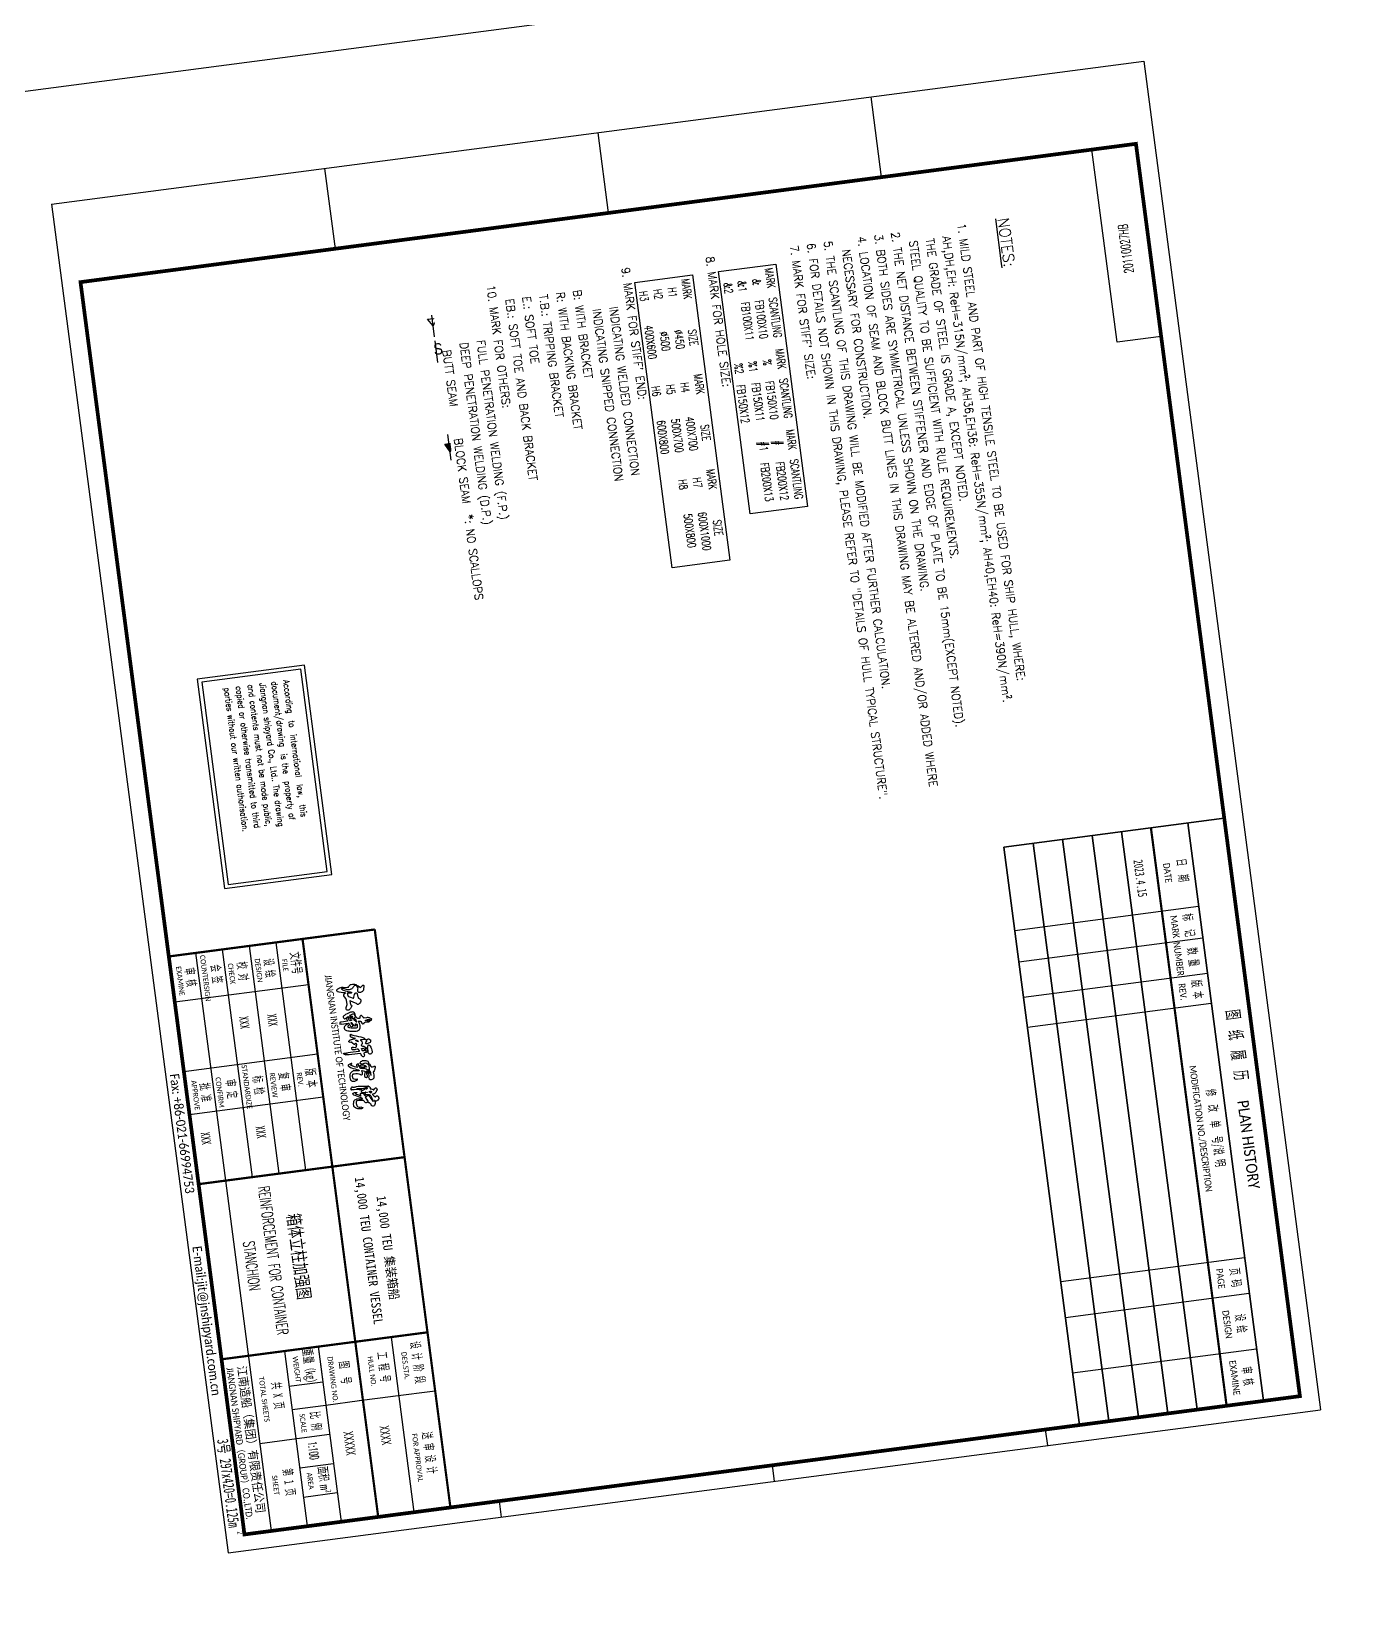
# Model space of a CAD drawing. Header units: millimetres. Extents: x -14906165 to 53546503, y 133836 to 58622790.
# Drawn here: x 16914914 to 19539984, y 40895740 to 43992536 of the extents above; entities that cross this region are included whole.
import ezdxf
from ezdxf.enums import TextEntityAlignment as Align

# ---------------------------------------------------------------- set-up
doc = ezdxf.new("R2010")
doc.units = ezdxf.units.MM
doc.header["$LTSCALE"] = 100
doc.header["$PDMODE"] = 98
doc.header["$PDSIZE"] = 20
doc.linetypes.add('JNRD_Dash', pattern=[5.25, 4.2, -1.05])
doc.linetypes.add('JNRD_PointLine', pattern=[6.48, 4.2, -1.05, 0.18, -1.05])
for name, color, linetype in [('S-NOTE', 7, 'Continuous'), ('Seam', 40, 'Continuous'), ('Text', 7, 'Continuous')]:
    doc.layers.add(name, color=color, linetype=linetype)
doc.layers.add('粗线层', color=7, linetype='Continuous', lineweight=35)
doc.layers.add('细线层', color=7, linetype='Continuous', lineweight=25)
doc.styles.add('98kh1', font='calibri.ttf', dxfattribs={"width": 0.95, "height": 220})
doc.styles.add('ASHLEY', font='', dxfattribs={"width": 0.75})
doc.styles.add('COMPLEX', font='complex')
doc.styles.add('HZDXF', font='short.shx', dxfattribs={"width": 0.8, "bigfont": 'hzdxf.shx'})
doc.styles.add('JNRD_CH', font='')
doc.styles.add('JNRD_E1', font='romans.shx', dxfattribs={"width": 0.8})
doc.styles.add('JNRD_E2', font='romand.shx', dxfattribs={"width": 0.8})
doc.styles.get("Standard").update_dxf_attribs({"font": ''})
doc.styles.add('样式 1', font='calibri.ttf')
doc.styles.add('样式 2', font='')
doc.styles.add('样式88', font='calibri.ttf')
doc.styles.get('ASHLEY').set_extended_font_data('SimSun')
doc.styles.get('JNRD_CH').set_extended_font_data('FangSong_GB2312')
doc.styles.get('Standard').set_extended_font_data('SimSun')
doc.styles.get('样式 2').set_extended_font_data('SimSun')

# ---------------------------------------------------------------- blocks, each defined once
blk = doc.blocks.new('Z$W@#67C734B2')
at = {"layer": '细线层'}
for points in [[(16.19, 12.74), (16.23, 12.73), (16.29, 12.7), (16.35, 12.64), (16.38, 12.58), (16.4, 12.36), (16.48, 12.2), (16.59, 12.04), (16.77, 11.86), (16.93, 11.72), (17.05, 11.61), (17.17, 11.49), (17.23, 11.4), (17.32, 11.28), (17.36, 11.18), (17.4, 10.94), (17.43, 10.73), (17.43, 10.48), (17.35, 10.31), (17.21, 9.98), (16.96, 9.47), (16.79, 9.17), (16.75, 8.99), (16.75, 8.9), (16.78, 8.78), (16.81, 8.71), (16.86, 8.65), (16.94, 8.68), (17, 8.7), (17.17, 8.92), (17.34, 9.17), (17.57, 9.6), (17.81, 10.09), (18.01, 10.56), (18.13, 10.89), (18.2, 11.1), (18.26, 11.2), (18.32, 11.23), (18.37, 11.23), (18.45, 11.2), (18.51, 11.14), (18.54, 11.02), (18.57, 10.89), (18.53, 10.68), (18.44, 10.36), (18.38, 10.19), (18.36, 10.13), (18.36, 10.08), (19.15, 10.12), (19.27, 10.15), (19.49, 10.28), (19.8, 10.79), (20.04, 11.22), (20.19, 11.44), (20.19, 11.53), (19.9, 11.66), (19.49, 11.8), (19.07, 11.98), (18.81, 12.13), (18.72, 12.22), (18.66, 12.28), (18.66, 12.47), (18.78, 12.59), (18.93, 12.66), (19.58, 12.69), (20.08, 12.8), (20.31, 12.85), (20.37, 12.88), (20.42, 12.96), (20.67, 13.24), (20.9, 13.4), (20.99, 13.46), (21.17, 13.46), (21.39, 13.41), (21.66, 13.27), (21.93, 13.07), (22.16, 12.84), (22.25, 12.71), (22.27, 12.61), (22.27, 12.46), (22.22, 12.32), (22.08, 12.2), (21.95, 12.19), (21.76, 11.92), (21.34, 11.31), (20.95, 10.7), (20.88, 10.59), (20.85, 10.45), (21.42, 10.48), (21.95, 10.5), (22.22, 10.77), (22.29, 10.79), (22.53, 10.79), (22.62, 10.76), (22.85, 10.61), (23.2, 10.4), (23.41, 10.19), (23.55, 10.01), (23.61, 9.85), (23.61, 9.57), (23.57, 9.45), (23.44, 9.31), (23.29, 9.24), (23.19, 9.22), (22.96, 9.22), (22.73, 9.29), (22.16, 9.55), (21.85, 9.68), (20.48, 9.6), (19.95, 9.51), (19.41, 9.2), (19.12, 9.02), (18.96, 9.02), (18.73, 9.06), (18.52, 9.19), (18.23, 9.56), (18.2, 9.61), (18.12, 9.22), (18.07, 8.89), (17.97, 8.45), (17.81, 7.97), (17.66, 7.64), (17.57, 7.51), (17.43, 7.42), (17.26, 7.38), (16.99, 7.41), (16.86, 7.51), (16.68, 7.68), (16.57, 7.87), (16.44, 8.18), (16.37, 8.51), (16.37, 8.84), (16.42, 9.09), (16.52, 9.29), (16.57, 10.28), (16.57, 10.58), (16.27, 10.85), (16.06, 11.06), (15.92, 11.25), (15.88, 11.39), (15.88, 11.74), (15.91, 12.02), (15.95, 12.3), (16.04, 12.56), (16.1, 12.68), (16.13, 12.71), (16.19, 12.74)], [(17.16, 13.82), (16.68, 14.44), (16.6, 14.54), (16.59, 14.58), (16.61, 14.66), (16.69, 14.74), (16.98, 14.7), (17.72, 14.57), (18.09, 14.47), (18.31, 14.34), (18.48, 14.16), (18.6, 14), (18.69, 13.82), (18.72, 13.62), (18.72, 13.47), (18.7, 13.36), (18.61, 13.19), (18.52, 13.09), (18.33, 12.98), (18.23, 12.96), (18.09, 12.96), (17.64, 13.05), (17.21, 13.14), (17.13, 13.14), (17.05, 13.13), (16.73, 12.92), (16.59, 12.84), (16.53, 12.82), (16.46, 12.82), (16.41, 12.88), (16.4, 12.94), (16.4, 13), (16.56, 13.19), (16.93, 13.57), (17.17, 13.78), (17.16, 13.82)], [(27.98, 15.02), (27.69, 15.32), (27.66, 15.45), (27.6, 15.57), (27.47, 15.62), (27.39, 15.7), (27.31, 15.7), (27.19, 15.62), (27.06, 15.47), (26.94, 15.26), (26.84, 15.1), (26.78, 14.95), (26.72, 14.77), (26.68, 14.54), (26.68, 14.31), (26.68, 13.66), (26.66, 13.59), (26.39, 13.39), (26.17, 13.3), (25.99, 13.23), (25.87, 13.15), (25.83, 13.06), (25.83, 12.94), (25.9, 12.81), (26.07, 12.64), (26.19, 12.59), (26.56, 12.59), (26.58, 12.57), (26.58, 12.32), (26.58, 12.14), (26.53, 11.97), (26.44, 11.8), (26.15, 11.6), (25.93, 11.53), (25.64, 11.48), (25.22, 11.44), (24.89, 11.38), (24.72, 11.32), (24.53, 11.18), (24.44, 11.05), (24.36, 10.86), (24.36, 10.64), (24.36, 10.22), (24.46, 9.91), (24.71, 9.3), (24.89, 8.87), (25.1, 8.52), (25.2, 8.33), (25.3, 8.23), (25.43, 8.18), (25.56, 8.17), (25.77, 8.21), (25.94, 8.28), (26.07, 8.38), (26.13, 8.46), (26.13, 8.54), (26.05, 8.67), (25.99, 8.84), (25.88, 9), (25.69, 9.28), (25.64, 9.41), (25.61, 9.57), (25.69, 9.74), (25.71, 9.82), (25.71, 9.98), (25.73, 10.1), (25.77, 10.24), (25.81, 10.24), (25.85, 10.08), (25.91, 9.98), (25.96, 9.9), (26.02, 9.88), (26.08, 9.9), (26.13, 9.95), (26.18, 9.98), (26.24, 9.97), (26.4, 10.02), (26.53, 10.06), (26.81, 10.17), (26.85, 10.21), (26.9, 10.21), (26.94, 10.09), (27.01, 9.91), (27.01, 9.86), (26.92, 9.78), (26.76, 9.66), (26.49, 9.55), (26.32, 9.51), (26.27, 9.51), (26.25, 9.62), (26.17, 9.62), (26.01, 9.56), (25.91, 9.46), (25.91, 9.22), (25.94, 9.06), (26.1, 9), (26.21, 8.98), (26.45, 9.02), (26.69, 9.07), (26.84, 9.16), (26.97, 9.16), (26.97, 8.6)], [(26.97, 8.6), (27.01, 8.01), (27.04, 7.42), (27.04, 7.24), (27.04, 7.09), (27.19, 7.05), (27.28, 7.05), (27.38, 6.99), (27.49, 6.98), (27.59, 6.97), (27.58, 7.32), (27.65, 7.46), (27.65, 9.26), (27.61, 9.34), (27.6, 9.43), (27.66, 9.5), (27.73, 9.46), (27.75, 9.35), (27.75, 9.26), (27.87, 9.07), (28.08, 8.7), (28.18, 8.53), (28.29, 8.36), (28.47, 8.18), (28.7, 8.05), (29, 8.02), (29.32, 8.08), (29.54, 8.25), (29.75, 8.52), (29.91, 8.87), (29.99, 9.13), (30.1, 9.38), (30.22, 9.85), (30.32, 10.41), (30.38, 10.88), (30.38, 11.14), (30.33, 11.52), (30.22, 11.8), (30.03, 12.04), (29.81, 12.2), (29.55, 12.3), (29.16, 12.34), (28.76, 12.34), (28.4, 12.31), (27.95, 12.22), (27.65, 12.13), (27.48, 12.05), (27.4, 12.04), (27.37, 12.07), (27.39, 12.14), (27.47, 12.22), (27.47, 12.47), (27.49, 12.58), (27.53, 12.65), (27.61, 12.71), (28.13, 12.95), (28.31, 13.02), (28.35, 13.08), (28.39, 13.19), (28.39, 13.35), (28.36, 13.5), (28.3, 13.56), (28.15, 13.58), (28.05, 13.68), (27.97, 13.82), (27.97, 14.4), (28.02, 14.76), (28.02, 14.85), (27.98, 15.02)], [(27.46, 15.3), (27.84, 14.88), (27.9, 14.82), (27.93, 14.77), (27.93, 14.7), (27.84, 14.53), (27.67, 14.2), (27.57, 13.98), (27.52, 13.9), (27.49, 13.87), (27.45, 13.87), (27.38, 14.09), (27.38, 14.34), (27.3, 14.58), (27.29, 14.8), (27.31, 14.97), (27.38, 15.11), (27.43, 15.25), (27.44, 15.28), (27.46, 15.3)], [(33.41, 13.75), (33.26, 13.93), (33.19, 14.02), (33.19, 14.1), (33.29, 14.23), (33.44, 14.43), (33.62, 14.61), (33.79, 14.63), (33.96, 14.63), (34.22, 14.53), (34.39, 14.45), (34.52, 14.26), (34.61, 13.99), (34.68, 13.78), (34.71, 13.62), (34.71, 13.46), (34.63, 13.34), (34.5, 13.25), (34.43, 13.23), (34.29, 13.29), (33.98, 13.5), (33.83, 13.59), (33.77, 13.63), (33.68, 13.63), (33.62, 13.56), (33.46, 13.37), (33.26, 13.04), (33.24, 12.95), (33.28, 12.75), (33.28, 12.4), (33.28, 12.23), (33.21, 12.09), (33.21, 12), (33.25, 11.95), (33.3, 11.95), (33.59, 12.15), (33.79, 12.22), (34.17, 12.27), (34.43, 12.25), (34.68, 12.16), (34.82, 12.03), (34.89, 11.94), (34.96, 11.94), (35.1, 12.14), (35.22, 12.31), (35.26, 12.51), (35.32, 12.64), (35.66, 12.93), (35.75, 13.02), (35.93, 13.28), (36.1, 13.51), (36.14, 13.57), (36.14, 13.6), (36.05, 13.63), (35.93, 13.61), (35.78, 13.61), (35.57, 13.68), (35.38, 13.74), (35.22, 13.83), (35.13, 13.92), (35.08, 13.97), (35.08, 14.04), (35.17, 14.12), (35.3, 14.26), (35.52, 14.37), (35.84, 14.43), (36.16, 14.54), (36.46, 14.6), (36.88, 14.64), (37.31, 14.64), (37.54, 14.62), (37.7, 14.56), (37.8, 14.46), (37.88, 14.33), (37.93, 14.22), (37.96, 14.09), (37.96, 14), (37.93, 13.94), (37.82, 13.83), (37.72, 13.73), (37.62, 13.63), (37.52, 13.58), (37.46, 13.58), (37.33, 13.6), (37.21, 13.6), (37.05, 13.62), (36.78, 13.63), (36.65, 13.64), (36.44, 13.48), (36.23, 13.3), (36.03, 13.15), (35.97, 13.09), (35.95, 13.02), (36.04, 12.99), (36.19, 13.01), (36.38, 12.93), (36.56, 12.84), (36.63, 12.84), (36.7, 12.87), (36.77, 13.15), (36.79, 13.33), (36.8, 13.46), (36.87, 13.46), (37.11, 13.31), (37.27, 13.15), (37.31, 13.05), (37.31, 12.73), (37.33, 12.56), (37.42, 12.42), (37.52, 12.4), (37.76, 12.44), (37.94, 12.43), (37.99, 12.52), (38.05, 12.56), (38.09, 12.56), (38.2, 12.45), (38.33, 12.42), (38.45, 12.31), (38.55, 12.22), (38.55, 12.15), (38.51, 12.06), (38.35, 11.9), (38.21, 11.73), (38.17, 11.69), (38.01, 11.69), (37.78, 11.63), (37.47, 11.57), (37.36, 11.46), (37.36, 9.15), (37.34, 8.42), (37.28, 7.89), (37.25, 7.56), (37.21, 7.3), (37.16, 7.3), (37.1, 7.93), (37.07, 7.17), (37.02, 7.12), (36.98, 7.12), (36.88, 7.74), (36.85, 7.72), (36.85, 7.1), (36.85, 6.92), (36.8, 6.9), (36.76, 6.9), (36.69, 7.1), (36.69, 7.43), (36.66, 7.78), (36.61, 8.19), (36.61, 8.85), (36.61, 11.08), (36.61, 11.27), (36.56, 11.32), (36.06, 11.09), (35.94, 11.03), (35.94, 10.77), (35.94, 10.16), (36.07, 10.16), (36.07, 10.05), (36, 9.81), (35.98, 9.68), (35.98, 9.54), (35.98, 9.46), (35.9, 9.4), (35.79, 9.36), (35.66, 9.36), (35.53, 9.36), (35.46, 9.29), (35.35, 9.33), (35.23, 9.41), (35.15, 9.56), (35.18, 9.72), (35.24, 9.84), (35.24, 10.48), (35.15, 10.66), (35.11, 10.7), (35, 10.63), (34.93, 10.61), (34.81, 10.64), (34.59, 10.82), (34.51, 10.82), (34.22, 10.71), (34.17, 10.68), (34.17, 10.59), (34.29, 10.33), (34.36, 10.17), (34.36, 10.09), (33.91, 9.71), (33.8, 9.6), (33.76, 9.56), (33.69, 9.56), (33.63, 9.56), (33.51, 9.49), (33.51, 9.39), (33.61, 9.15), (33.61, 9.09), (33.48, 8.92), (33.32, 8.76), (33.17, 8.76), (32.96, 8.97), (32.84, 9.19), (32.77, 9.33), (32.72, 9.58), (32.67, 9.9), (32.63, 10.36), (32.63, 10.6), (32.63, 10.64), (32.61, 10.64), (32.49, 10.35), (32.39, 10.1), (32.28, 9.93), (32.22, 9.87), (32.18, 9.72), (32.07, 9.55), (31.91, 9.39), (31.67, 9.39), (31.53, 9.46), (31.46, 9.46), (31.37, 9.37), (31.27, 9.37), (31.05, 9.58), (31.3, 9.83), (31.49, 10.11), (31.62, 10.39), (31.84, 10.95), (32.1, 11.58), (32.3, 12.13), (32.56, 12.64), (32.76, 12.94), (32.95, 13.12), (33.16, 13.26), (33.31, 13.45), (33.42, 13.64), (33.41, 13.75)], [(35.98, 12.52), (36.11, 12.65), (36.27, 12.69), (36.38, 12.66), (36.65, 12.56), (36.69, 12.52), (36.69, 12.35), (36.62, 12.14), (36.54, 12.08), (36.35, 12.04), (36.19, 11.99), (35.95, 11.96), (35.9, 11.96), (35.9, 12.27), (35.98, 12.52)], [(42.44, 13.34), (42.35, 13.38), (42.17, 13.38), (41.77, 13.35), (41.57, 13.35), (41.36, 13.3), (41.23, 13.25), (41.1, 13.18), (40.98, 13.12), (40.82, 12.93), (40.72, 12.8), (40.61, 12.57), (40.61, 12.18), (40.61, 12), (40.65, 11.81), (40.72, 11.57), (40.77, 11.49), (40.74, 11.46), (40.66, 11.38), (40.6, 11.27), (40.4, 11.06), (40.33, 11.02), (40.23, 11.02), (40.05, 11.15), (39.9, 11.33), (39.76, 11.57), (39.67, 11.79), (39.63, 11.88), (39.63, 12.04), (39.69, 12.35), (39.76, 12.71), (39.88, 12.96), (40.07, 13.16), (40.25, 13.29), (40.61, 13.34), (40.83, 13.37), (41.07, 13.5), (41.33, 13.68), (41.44, 13.73), (41.64, 13.76), (41.71, 13.81)], [(45.58, 8.33), (45.62, 8.51), (45.64, 8.75), (45.61, 9.04), (45.53, 9.36), (45.39, 9.62), (45.31, 9.77), (45.22, 9.82), (45.17, 9.82), (45.14, 9.71), (45.2, 9.56), (45.2, 9.4), (45.13, 9.21), (45.06, 8.93), (44.97, 8.75), (44.79, 8.64), (44.61, 8.61), (44.46, 8.58), (44.11, 8.58), (43.77, 8.62), (43.54, 8.68), (43.4, 8.75), (43.34, 8.81), (43.34, 9.08), (43.37, 9.52), (43.37, 9.79), (43.41, 10.01), (43.55, 10.34), (43.65, 10.55), (43.86, 10.74), (43.98, 10.85), (43.98, 10.97), (43.88, 11.16), (43.77, 11.27), (43.53, 11.36), (43.26, 11.36), (43.09, 11.32), (42.91, 11.26), (42.79, 11.21), (42.68, 11.21), (42.64, 11.25), (42.66, 11.34), (42.85, 11.66), (43.01, 11.98), (43.08, 12.06), (43.34, 12.06), (43.56, 11.97), (43.74, 11.92), (43.94, 11.86), (44.2, 11.81), (44.52, 11.79), (44.68, 11.79), (44.8, 11.84), (44.86, 12.05), (44.95, 12.26), (44.95, 12.32), (44.87, 12.47), (44.82, 12.53), (44.59, 12.55), (44.42, 12.55), (44.29, 12.48), (44.11, 12.48), (44.03, 12.48), (43.71, 12.63), (43.43, 12.73), (43.19, 12.85), (43.04, 12.9), (42.96, 12.93), (42.85, 12.93), (42.76, 12.89), (42.62, 12.71), (42.47, 12.47), (42.3, 12.17), (42.15, 11.88), (42.13, 11.77), (42.2, 11.7), (42.12, 11.54), (42.06, 11.23), (41.99, 11.07), (41.84, 10.92), (41.22, 10.71), (40.89, 10.58), (40.77, 10.55), (40.7, 10.55), (40.59, 10.63), (40.56, 10.62), (40.56, 10.4), (40.56, 10.24), (40.74, 10.06), (40.87, 9.99), (40.95, 9.99), (41.17, 10.07), (41.42, 10.15), (41.55, 10.21), (41.6, 10.19)], [(41.71, 13.81), (41.97, 14), (42.01, 14.03), (42.01, 14.09), (41.94, 14.16), (41.94, 14.58), (41.86, 14.72), (41.86, 14.84), (41.94, 14.95), (42.24, 14.95), (42.6, 14.83), (43.07, 14.67), (43.3, 14.51), (43.49, 14.33), (43.56, 14.2), (43.64, 14.2), (44.08, 14.25), (44.44, 14.29), (44.79, 14.29), (45.12, 14.27), (45.46, 14.15), (45.72, 13.9), (45.83, 13.69), (45.88, 13.44), (45.88, 13.24), (45.84, 13.13), (45.75, 13.05), (45.68, 12.97), (45.54, 12.96), (45.38, 12.89), (45.18, 12.89), (44.8, 12.98), (43.79, 13.06), (43.02, 13.06), (42.69, 13), (42.68, 13.03), (42.92, 13.12), (43.45, 13.24), (43.96, 13.38), (44.33, 13.48), (44.43, 13.52), (44.43, 13.59), (43.83, 13.59), (43.59, 13.59), (43.29, 13.46), (43.11, 13.34), (42.89, 13.29), (42.59, 13.29), (42.44, 13.34)], [(43.18, 12.4), (43.72, 12.4), (43.79, 12.4), (43.79, 12.47), (43.5, 12.58), (43.3, 12.7), (43.21, 12.7), (43.11, 12.56), (43.11, 12.49), (43.18, 12.4)], [(52.63, 11.01), (52.49, 10.91), (52.28, 10.86), (52.06, 10.76), (51.95, 10.65), (51.89, 10.48), (51.82, 10.06), (51.78, 9.49), (51.75, 9.06), (51.73, 8.96), (51.72, 8.85), (51.83, 8.74), (52.06, 8.65), (52.32, 8.6), (52.56, 8.6), (52.8, 8.6), (53.13, 8.68), (53.4, 8.73), (53.52, 8.8), (53.63, 8.95), (53.75, 9.23), (53.78, 9.56), (53.78, 9.69), (53.84, 9.84), (53.92, 9.91), (53.97, 9.91), (54.01, 10.05), (54.06, 10.09), (54.08, 10.25), (54.11, 10.28), (54.18, 10.21), (54.27, 9.99), (54.27, 9.89), (54.35, 9.87), (54.35, 9.73), (54.3, 9.36), (54.19, 8.86), (54.12, 8.61), (54.01, 8.41), (53.86, 8.22), (53.59, 8.01), (53.39, 7.89), (53.07, 7.86), (52.59, 7.89), (52.16, 7.95), (51.84, 8.03), (51.57, 8.13), (51.37, 8.37), (51.25, 8.6), (51.17, 8.88), (51.14, 9.2), (51.21, 9.55), (51.28, 9.96), (51.37, 10.22), (51.4, 10.41), (51.4, 10.47), (51.35, 10.48), (51.28, 10.45), (51.02, 10.08), (50.83, 9.82), (50.59, 9.46), (50.35, 9.04), (50.09, 8.61), (49.86, 8.29), (49.69, 8.12), (49.55, 8.06), (49.4, 8.02), (49.3, 8.04), (49.21, 8.14), (49.14, 8.36), (49.09, 8.49), (49.09, 8.69), (49.19, 8.97), (49.25, 9.18), (49.29, 9.16), (49.29, 9.02), (49.35, 8.87), (49.35, 8.74), (49.4, 8.69), (49.49, 8.73), (49.67, 8.98), (49.98, 9.49), (50.19, 9.86), (50.33, 10.04), (50.4, 10.08), (50.4, 10.14), (50.34, 10.14), (50.2, 10.08), (50.05, 10.08), (49.75, 10.08), (49.62, 10.12), (49.57, 10.22), (49.54, 10.37), (49.56, 10.49), (49.61, 10.62), (49.75, 10.77), (49.96, 10.94), (50.28, 11.1), (50.57, 11.26), (50.79, 11.38), (50.87, 11.4), (50.9, 11.45), (50.89, 11.51), (50.77, 11.57), (50.67, 11.67), (50.59, 11.8), (50.56, 11.92), (50.56, 12.05), (50.56, 12.15), (50.52, 12.2), (50.51, 12.27), (50.55, 12.33), (50.63, 12.38), (50.69, 12.36), (50.73, 12.32), (50.78, 12.3), (50.8, 12.3), (50.82, 12.4), (50.97, 12.47), (51.24, 12.56), (51.53, 12.62), (51.61, 12.64), (51.67, 12.73), (51.79, 12.79), (51.9, 12.81), (52.15, 12.95), (52.33, 13.04), (52.41, 13.07), (52.5, 13.12), (52.54, 13.16), (52.54, 13.25), (52.5, 13.27), (52.39, 13.22), (52.25, 13.22), (52.03, 13.15), (51.87, 13.07), (51.73, 13.02), (51.48, 13), (51.29, 12.94), (51.01, 12.87), (50.75, 12.77), (50.57, 12.63), (50.44, 12.43), (50.34, 12.14), (50.3, 11.99), (50.27, 11.77), (50.25, 11.44), (50.25, 11.28), (50.22, 11.21), (50.14, 11.16), (50.04, 11.18), (49.94, 11.24), (49.79, 11.33), (49.54, 11.59), (49.49, 11.59), (49.47, 11.48), (49.55, 11.37), (49.55, 11.09), (49.55, 10.92), (49.49, 10.68), (49.29, 10.51), (49.15, 10.4), (49.1, 10.4), (48.93, 10.55), (48.76, 10.67), (48.59, 10.99), (48.43, 11.29), (48.34, 11.38), (48.34, 11.55), (48.44, 11.71), (48.44, 11.89), (48.44, 11.94), (48.37, 12.07), (48.34, 12.15), (48.24, 12.15), (48.16, 11.98), (48.16, 11.6), (48.21, 11.33), (48.21, 11.11), (48.17, 10.23), (48.11, 9.77), (48.05, 9.45), (48.05, 9.35), (48.1, 9.27), (48.15, 9.27), (48.21, 9.4), (48.26, 9.83), (48.37, 10.28), (48.46, 10.54), (48.49, 10.41), (48.59, 10.37), (48.59, 10.28), (48.5, 9.89), (48.34, 9.35), (48.26, 9.1), (48.23, 8.54), (48.23, 8.13), (48.23, 7.92), (48.23, 7.84), (48.17, 7.74), (48.01, 7.74), (47.83, 7.7), (47.69, 7.75), (47.5, 7.93), (47.35, 7.98), (47.31, 8.02), (47.31, 8.08), (47.42, 8.18), (47.42, 8.57), (47.45, 8.71), (47.35, 8.87), (47.45, 8.97), (47.45, 9.04), (47.35, 9.25), (47.35, 9.69), (47.47, 10.67), (47.53, 11.24), (47.6, 11.94), (47.63, 12.12), (47.77, 12.35), (47.86, 12.44), (47.69, 12.31), (47.63, 12.31), (47.63, 12.4), (47.68, 12.49), (47.88, 12.69), (48.08, 12.83), (48.25, 12.9), (48.41, 12.9), (48.5, 12.84), (48.59, 12.84), (48.66, 12.97), (48.66, 13.13), (48.75, 13.32), (48.95, 13.57), (49.01, 13.64), (49.03, 13.68)], [(49.03, 13.68), (49.03, 13.78), (48.82, 13.98), (48.58, 14.19), (48.52, 14.25), (48.48, 14.33), (48.48, 14.41), (48.65, 14.53), (48.83, 14.6), (48.97, 14.65), (49.07, 14.65), (49.16, 14.65), (49.27, 14.58), (49.37, 14.52), (49.47, 14.45), (49.54, 14.36), (49.58, 14.33), (49.75, 14.33), (49.88, 14.25), (50.07, 14.05), (50.2, 13.92), (50.28, 13.76), (50.33, 13.6), (50.33, 13.4), (50.38, 13.3), (50.43, 13.27), (50.47, 13.27), (50.62, 13.39), (50.85, 13.56), (51.14, 13.78), (51.34, 13.93), (51.36, 13.98), (51.36, 14.01), (51.21, 14.11), (51.11, 14.17), (51.03, 14.25), (51, 14.34), (50.99, 14.41), (51, 14.47), (51.07, 14.57), (51.27, 14.68), (51.42, 14.75), (51.58, 14.8), (51.74, 14.84), (51.84, 14.84), (52.01, 14.79), (52.15, 14.69), (52.38, 14.46), (52.49, 14.3), (52.54, 14.2), (52.58, 14.02), (52.61, 13.87), (52.59, 13.77), (52.49, 13.77), (52.37, 13.71), (52.37, 13.61), (52.47, 13.61), (52.7, 13.66), (52.8, 13.68), (53.25, 13.63), (53.56, 13.56), (53.85, 13.42), (54.01, 13.27), (54.01, 13), (54.01, 12.93), (53.89, 12.71), (53.68, 12.55), (53.53, 12.54), (53.38, 12.53), (53.2, 12.39), (52.95, 12.21), (52.88, 12.17), (52.88, 12.09), (52.88, 11.96), (52.82, 11.9), (52.31, 11.9), (51.85, 11.7), (51.59, 11.59), (51.18, 11.39), (50.93, 11.21), (51.28, 11.34), (51.77, 11.47), (52.17, 11.72), (52.32, 11.8), (52.39, 11.8), (52.61, 11.62), (52.68, 11.47), (52.76, 11.24), (52.76, 11.14), (52.63, 11.01)], [(49.37, 12.75), (49.37, 12.87), (49.4, 12.96), (49.47, 13.07), (49.52, 13.12), (49.61, 13.12), (49.69, 13.06), (49.91, 12.91), (49.93, 12.89), (49.84, 12.8), (49.72, 12.68), (49.64, 12.56), (49.57, 12.44), (49.54, 12.4), (49.49, 12.45), (49.42, 12.6), (49.38, 12.68), (49.37, 12.75)], [(25.32, 9.85), (25.2, 9.97), (25.12, 10.23), (24.98, 10.67), (24.94, 10.8), (24.94, 11), (25.08, 11.19), (25.3, 11.26), (25.63, 11.31), (25.78, 11.33), (25.92, 11.33), (26.01, 11.34), (26.09, 11.34), (26.15, 11.34), (26.19, 11.25), (26.19, 11.19), (26.2, 11.18), (26.22, 11.16), (26.26, 11.13), (26.29, 11.13), (26.33, 11.13), (26.41, 11.1), (26.45, 11.05), (26.42, 10.93), (26.4, 10.85), (26.4, 10.82), (26.38, 10.74), (26.42, 10.69), (26.44, 10.67), (26.51, 10.68), (26.51, 10.6), (26.43, 10.53), (26.23, 10.44), (26.09, 10.37), (26.01, 10.33), (25.97, 10.32), (25.82, 10.32), (25.8, 10.33), (25.82, 10.43), (25.88, 10.53), (25.88, 10.62), (25.86, 10.69), (25.84, 10.69), (25.78, 10.6), (25.69, 10.35), (25.65, 10.22), (25.56, 10.14), (25.45, 10.03), (25.37, 9.94), (25.34, 9.87), (25.32, 9.85)], [(26.71, 11.25), (27.18, 11.46), (27.44, 11.53), (27.53, 11.53), (27.63, 11.59), (27.67, 11.5), (27.62, 11.45), (27.45, 11.36), (27.23, 11.21), (27.01, 11.04), (26.88, 10.9), (26.83, 10.86), (26.77, 10.86), (26.73, 11.02), (26.69, 11.13), (26.66, 11.16), (26.66, 11.23), (26.71, 11.25)], [(28.04, 10.48), (28.2, 10.29), (28.2, 10.21), (27.94, 10.15), (27.84, 10.11), (27.79, 10.11), (27.74, 10.15), (27.73, 10.14), (27.71, 10.07), (27.59, 10.07), (27.58, 10.11), (27.58, 10.18), (27.83, 10.36), (27.97, 10.45), (28, 10.47), (28.04, 10.48)], [(28.09, 11.14), (28.16, 11.1), (28.29, 11.1), (28.42, 11.1), (28.52, 11.21), (28.58, 11.21), (28.76, 11.12), (28.76, 10.97), (28.76, 10.92), (28.61, 10.72), (28.55, 10.66), (28.39, 10.63), (28.17, 10.5), (28.29, 10.33), (28.34, 10.33), (28.62, 10.37), (28.72, 10.37), (28.84, 10.25), (28.84, 10.21), (28.84, 10.04), (28.77, 9.87), (28.7, 9.8), (28.56, 9.77), (28.34, 9.73), (28.15, 9.65), (28.1, 9.61), (28.1, 9.51), (28.25, 9.32), (28.41, 9.19), (28.53, 9.09), (28.69, 9.07), (28.79, 9.08), (28.87, 9.11), (28.98, 9.27), (29.06, 9.53), (29.15, 9.86), (29.24, 10.32), (29.31, 10.89), (29.35, 11.34), (29.35, 11.46), (29.18, 11.63), (28.81, 11.67), (28.57, 11.7), (28.48, 11.7), (28.36, 11.59), (28.32, 11.46), (28.25, 11.32), (28.18, 11.19), (28.09, 11.14)], [(33.2, 10.96), (33.38, 11.22), (33.48, 11.25), (33.62, 11.29), (33.7, 11.35), (33.79, 11.38), (33.79, 11.33), (33.61, 11.11), (33.48, 10.94), (33.34, 10.74), (33.27, 10.68), (33.17, 10.68), (33.13, 10.73), (33.15, 10.89), (33.2, 10.96)], [(41.6, 10.19), (41.39, 9.76), (41.21, 9.45), (40.84, 8.8), (40.69, 8.6), (40.59, 8.46), (40.52, 8.44), (40.46, 8.47), (40.35, 8.58), (40.27, 8.72), (40.19, 8.8), (40.14, 8.8), (40.07, 8.74), (40.07, 8.61), (40.12, 8.45), (40.34, 8.05), (40.38, 7.96), (40.38, 7.86), (40.5, 7.78), (40.62, 7.75), (40.72, 7.78), (40.94, 8), (41.24, 8.29), (41.42, 8.6), (41.65, 9), (41.93, 9.52), (42.14, 9.98), (42.25, 10.24), (42.32, 10.37), (42.43, 10.48), (42.58, 10.54), (42.68, 10.5), (42.68, 10.44), (42.6, 10.29), (42.56, 10.11), (42.56, 9.85), (42.51, 9.64), (42.51, 9.42), (42.51, 9.31), (42.46, 9.14), (42.46, 8.89), (42.57, 8.76), (42.67, 8.54), (42.86, 8.29), (43.05, 8.14), (43.23, 8.01), (43.43, 7.93), (43.65, 7.87), (43.98, 7.81), (44.28, 7.81), (44.75, 7.83), (44.96, 7.88), (45.13, 7.92), (45.31, 8.02), (45.43, 8.14), (45.54, 8.25), (45.58, 8.33)], [(41.23, 10.97), (41.03, 10.97), (40.96, 11.04), (40.9, 11.29), (40.9, 11.51), (40.99, 11.8), (41.08, 12.08), (41.28, 12.31), (41.49, 12.52), (41.79, 12.64), (41.82, 12.61), (41.71, 12.42), (41.66, 12.27), (41.62, 12.1), (41.62, 11.95), (41.64, 11.88), (41.7, 11.88), (41.79, 11.98), (41.89, 12.04), (41.96, 12.04), (41.99, 11.98), (41.93, 11.88), (41.75, 11.7), (41.67, 11.54), (41.67, 11.17), (41.64, 11.13), (41.58, 11.13), (41.51, 11.2), (41.4, 11.1), (41.31, 11.02), (41.25, 10.98), (41.24, 10.97), (41.23, 10.97)], [(49.5, 11.81), (49.46, 11.85), (49.46, 11.91), (49.53, 11.95), (49.6, 11.88), (49.57, 11.83), (49.5, 11.81)]]:
    blk.add_lwpolyline(points, dxfattribs=at)
at = {"layer": '细线层', "style": '样式88'}
blk.add_text('JIANGNAN INSTITUTE OF TECHNOLOGY', height=1.8301, dxfattribs=at).set_placement((11.97, 4.64))
blk = doc.blocks.new('fd')
h = blk.add_hatch(color=6)
h.paths.add_polyline_path([(0, 0), (0, 0), (-65, -113), (0, -113)])
h.paths.add_polyline_path([(0, 0), (0, -113), (65, -113)])
at = {"color": 6}
blk.add_lwpolyline([(0, 0), (-65, -113), (65, -113)], close=True, dxfattribs=at)
blk = doc.blocks.new('zw$B1F0')
at = {"layer": 'Seam'}
blk.add_line((0, 0), (-676, 0), dxfattribs=at)
at = {"layer": 'Seam', "style": 'HZDXF', "width": 0.8}
blk.add_text('S', height=350, rotation=90, dxfattribs=at).set_placement((-245, -72))
blk = doc.blocks.new('A$C42A0')
for points in [[(-1115, 6742), (-1115, -2310), (19124, -2310), (19124, 6742)], [(-765, 6392), (-765, -1960), (18774, -1960), (18774, 6392)]]:
    blk.add_lwpolyline(points, close=True)
at = {"style": 'COMPLEX'}
for s, p in [('According  to  international  law,  this', (51, 4811)), ('document/drawing  is the  property of', (51, 3811)), ('Jiangnan shipyard Co., Ltd.. The drawing', (51, 2811)), ('and contents must not be made public,', (51, 1811)), ('copied or otherwise transmitted to third', (51, 811)), ('parties without our written authorisation.', (51, -189))]:
    blk.add_text(s, height=500, dxfattribs=at).set_placement(p)
blk = doc.blocks.new('绘图要素标准库V1.0 - 0416')
h = blk.add_hatch()
h.set_pattern_fill('ANSI31', color=256, scale=52.5, style=0)
h.set_pattern_definition([(45, (-852396.12, 68564.77), (-117.86586, 117.86586), [])])
h.paths.add_polyline_path([(-633369.2, 317342.3), (-634609.8, 317342.3), (-634609.8, 317045.4), (-633369.2, 317045.4)])
h = blk.add_hatch()
h.set_pattern_fill('ANSI31', color=256, scale=52.5, angle=90, style=0)
h.set_pattern_definition([(135, (-852396.12, 68564.77), (-117.86586, -117.86586), [])])
h.paths.add_polyline_path([(-633369.2, 317342.3), (-634609.8, 317342.3), (-634609.8, 317045.4), (-633369.2, 317045.4)])
h = blk.add_hatch()
h.set_pattern_fill('ANSI31', color=256, scale=52.5, style=0)
h.set_pattern_definition([(45, (-852399.84, 68050.73), (-117.86586, 117.86586), [])])
h.paths.add_polyline_path([(-633373, 316828.3), (-634613.6, 316828.3), (-634613.6, 316531.4), (-633373, 316531.4)])
at = {"color": 0}
for p, q in [((-643091.9, -112495.2), (-643091.9, 426014.6)), ((-639520.4, 336084.6), (-597520.4, 336084.6)), ((-639520.4, 306384.6), (-639520.4, 336084.6)), ((-597520.4, 306384.6), (-597520.4, 336084.6)), ((-639520.4, 328659.6), (-637020.4, 328659.6)), ((-598020.4, 328659.6), (-597520.4, 328659.6)), ((-639520.4, 321234.6), (-637020.4, 321234.7)), ((-598020.4, 321234.6), (-597520.4, 321234.6)), ((-639520.4, 313809.6), (-637020.4, 313809.6)), ((-598020.4, 313809.6), (-597520.4, 313809.6)), ((-639520.4, 306384.6), (-597520.4, 306384.6))]:
    blk.add_line(p, q, dxfattribs=at)
for p, q in [((-631020.4, 335584.6), (-631020.4, 334384.6)), ((-631020.4, 334384.6), (-637020.4, 334384.6))]:
    blk.add_line(p, q)
at = {"linetype": 'Continuous'}
for p, q in [((-616020.4, 335584.7), (-598020.4, 335584.7)), ((-598020.4, 312484.7), (-598020.4, 306884.7)), ((-603475, 306884.7), (-598020.4, 306884.7))]:
    blk.add_line(p, q, dxfattribs=at)
at = {"color": 0, "lineweight": 50}
blk.add_line((-598020.4, 306884.7), (-598020.4, 335584.7), dxfattribs=at)
at = {"color": 30}
blk.add_line((-633926.7, 316157.4), (-634602.8, 316157.4), dxfattribs=at)
at = {"color": 6}
blk.add_line((-630077.1, 316173.2), (-630877.1, 316173.2), dxfattribs=at)
at = {"color": 30}
blk.add_lwpolyline([(-634491, 316027.5), (-634491, 316287.3), (-634266, 316157.4), (-634491, 316027.5)], dxfattribs=at)
at = {"color": 0}
for p in [(-639520.4, 328659.6), (-598020.4, 328659.6), (-639520.4, 321234.6), (-598020.4, 321234.6), (-639520.4, 313809.6), (-598020.4, 313809.6)]:
    blk.add_point(p, dxfattribs=at)
at = {"layer": 'Seam', "color": 6}
blk.add_line((-630077.1, 316173.2), (-630877.1, 316173.2), dxfattribs=at)
at = {"layer": '粗线层', "linetype": 'Continuous'}
for p, q in [((-616020.4, 329590.7), (-616020.4, 335584.7)), ((-616020.4, 334590.7), (-598020.4, 334590.7)), ((-616020.4, 332790.7), (-598020.4, 332790.7)), ((-616020.4, 331990.7), (-598020.4, 331990.7)), ((-616020.4, 331190.7), (-598020.4, 331190.7)), ((-616020.4, 330390.7), (-598020.4, 330390.7)), ((-616020.4, 329590.7), (-598020.4, 329590.7))]:
    blk.add_line(p, q, dxfattribs=at)
at = {"layer": '粗线层'}
for p in [(-598020.4, 312339.3), (-614384.1, 306884.7)]:
    blk.add_line(p, (-598020.4, 306884.7), dxfattribs=at)
at = {"layer": '粗线层', "linetype": 'Continuous', "const_width": 60}
blk.add_lwpolyline([(-616020.4, 333590.7), (-598020.4, 333590.7)], dxfattribs=at)
at = {"layer": '粗线层', "const_width": 60}
for points in [[(-598020.4, 312484.7), (-616020.4, 312484.7)], [(-616020.4, 306884.7), (-616020.4, 312484.7)], [(-608929.5, 306884.7), (-608929.5, 312484.7)], [(-603475, 306884.7), (-603475, 308472.5), (-603475, 309537.1), (-603475, 312484.7)], [(-616020.4, 310521.2), (-598020.4, 310521.2)]]:
    blk.add_lwpolyline(points, dxfattribs=at)
at = {"layer": '细线层', "color": 7}
for p, q in [((-613424, 329590.7), (-613424, 334590.7)), ((-612436.6, 334590.7), (-612436.6, 329590.7)), ((-611342.4, 329590.7), (-611342.4, 334590.7)), ((-610411.4, 329590.7), (-610411.4, 334590.7)), ((-602486.3, 329590.7), (-602486.3, 334590.7)), ((-601372.4, 329590.7), (-601372.4, 334590.7)), ((-599648.2, 329590.7), (-599648.2, 334590.7)), ((-601656.7, 311332.3), (-601656.7, 312484.7)), ((-603475, 311492.9), (-598020.4, 311492.9)), ((-601656.7, 310423.2), (-601656.7, 311341.4)), ((-611103.7, 306884.7), (-611103.8, 310521.2)), ((-601656.7, 309512), (-601656.7, 310430.2)), ((-602384.1, 308593.8), (-602384.1, 309512)), ((-600747.8, 308621.1), (-600747.8, 309512)), ((-600747.8, 307612), (-600747.8, 308621.1)), ((-608929.5, 307612), (-598020.4, 307612))]:
    blk.add_line(p, q, dxfattribs=at)
at = {"layer": '细线层', "linetype": 'Continuous'}
for p, q in [((-633840.1, 325537.5), (-633840.1, 323973.9)), ((-632268.5, 325537.5), (-632268.5, 323973.9)), ((-632268.5, 325537.5), (-632268.5, 323973.9)), ((-631323.9, 325537.5), (-631323.9, 323973.9)), ((-629752.3, 325537.5), (-629752.3, 323973.9)), ((-629752.3, 325537.5), (-629752.3, 323973.9)), ((-628807.7, 325537.5), (-628807.7, 323973.9)), ((-634784.7, 325146.6), (-632268.5, 325146.6)), ((-632268.5, 325146.6), (-629752.3, 325146.6)), ((-629752.3, 325146.6), (-627236.1, 325146.6)), ((-634784.7, 324755.7), (-632268.5, 324755.7)), ((-632268.5, 324755.7), (-629752.3, 324755.7)), ((-629752.3, 324755.7), (-627236.1, 324755.7)), ((-634784.7, 324364.8), (-632268.5, 324364.8)), ((-632268.5, 324364.8), (-629752.3, 324364.8)), ((-629752.3, 324364.8), (-627236.1, 324364.8)), ((-633840.1, 323268.8), (-633840.1, 321705.1)), ((-631822.6, 323268.8), (-631822.6, 321705.1)), ((-631822.6, 323268.8), (-631822.6, 321705.1)), ((-630878, 323268.8), (-630878, 321705.1)), ((-628860.5, 323268.8), (-628860.5, 321705.1)), ((-628860.5, 323268.8), (-628860.5, 321705.1)), ((-628860.5, 323268.8), (-628860.5, 321705.1)), ((-627916, 323268.8), (-627916, 321705.1)), ((-634784.7, 322877.8), (-631822.6, 322877.8)), ((-631822.6, 322877.8), (-628860.5, 322877.8)), ((-628860.5, 322877.8), (-625898.4, 322877.8)), ((-634784.7, 322486.9), (-631822.6, 322486.9)), ((-631822.6, 322486.9), (-628860.5, 322486.9)), ((-628860.5, 322486.9), (-625898.4, 322486.9)), ((-634784.7, 322096), (-631822.6, 322096)), ((-631822.6, 322096), (-628860.5, 322096)), ((-628860.5, 322096), (-625898.4, 322096))]:
    blk.add_line(p, q, dxfattribs=at)
at = {"layer": '细线层', "color": 1, "linetype": 'JNRD_PointLine', "lineweight": -3}
for p, q in [((-634590.5, 320802.1), (-634081.2, 320802.1)), ((-634584.7, 320373.3), (-634081.2, 320373.3))]:
    blk.add_line(p, q, dxfattribs=at)
at = {"layer": '细线层'}
for p, q in [((-614606.1, 306884.7), (-614606.1, 310521.2)), ((-612437.6, 306884.7), (-612437.6, 310521.2)), ((-603475, 310430.2), (-603475, 309512)), ((-616020.4, 309793.9), (-608929.5, 309793.9)), ((-603475, 309512), (-602384.1, 309512)), ((-603475, 309512), (-598020.4, 309512)), ((-601656.7, 308593.8), (-601656.7, 309512)), ((-599838.7, 308593.8), (-599838.7, 309512)), ((-598929.5, 308593.8), (-598929.5, 309512)), ((-616020.4, 309066.6), (-608929.5, 309066.6)), ((-603475, 308593.8), (-598020.4, 308593.8)), ((-616020.4, 308339.3), (-608929.5, 308339.3)), ((-616020.4, 307612), (-608929.5, 307612))]:
    blk.add_line(p, q, dxfattribs=at)
at = {"layer": '细线层', "color": 7}
blk.add_lwpolyline([(-639520.4, 335584.6), (-639520.4, 335584.6)], dxfattribs=at)
at = {"layer": '细线层', "color": 1, "linetype": 'Continuous'}
for points in [[(-634590.5, 320802.1), (-634440.5, 320837.1), (-634440.5, 320767.1), (-634590.5, 320802.1)], [(-634584.7, 320373.3), (-634434.7, 320323.3)]]:
    blk.add_lwpolyline(points, dxfattribs=at)
at = {"xscale": 100, "yscale": 100, "zscale": 100}
blk.add_blockref('Z$W@#67C734B2', (-616020.4, 310521.2), dxfattribs=at)
at = {"color": 7, "linetype": 'JNRD_Dash', "ltscale": 100, "xscale": 0.3222240000031888, "yscale": 0.3222240000031888, "zscale": 0.3222240000031888}
blk.add_blockref('A$C42A0', (-624035.5, 309358.9), dxfattribs=at)
at = {"layer": 'Seam', "xscale": -2, "yscale": 2, "zscale": 2, "rotation": 270}
blk.add_blockref('fd', (-630342, 316173.1), dxfattribs=at)
at = {"color": 6, "style": 'JNRD_E1', "width": 0.8}
for s, p in [('&', (-634414.5, 324854.2)), ('%', (-631898.3, 324854.2)), ('#', (-629382.1, 324854.2)), ('&1', (-634414.5, 324454.7)), ('%%%1', (-631898.3, 324454.7)), ('#1', (-629413.7, 324460.4)), ('&2', (-634414.5, 324073.5)), ('%2', (-631898.3, 324073.5))]:
    blk.add_text(s, height=220, dxfattribs=at).set_placement(p)
at = {"layer": 'S-NOTE', "style": 'ASHLEY', "width": 0.75}
for s, height, p in [('3号 297x420=0.125m', 300, (-601032.1, 306485.6)), ('2', 150, (-598138.1, 306702.6))]:
    blk.add_text(s, height=height, dxfattribs=at).set_placement(p)
at = {"layer": 'Text', "linetype": 'Continuous', "style": 'JNRD_E1', "width": 0.8}
for s, p in [('MARK', (-634696.3, 325225.8)), ('SCANTLING', (-633773.3, 325225.8)), ('MARK', (-632180.1, 325225.8)), ('SCANTLING', (-631257.1, 325225.8)), ('MARK', (-629663.9, 325225.8)), ('SCANTLING', (-628740.9, 325225.8)), ('FB100X10', (-633746.1, 324847.7)), ('FB150X10', (-631229.9, 324847.7)), ('FB200X12', (-628713.7, 324840.7)), ('FB100X11', (-633746.1, 324468.3)), ('FB150X11', (-631229.9, 324468.3)), ('FB200X13', (-628745.3, 324424.6)), ('FB100X12', (-633746.1, 324060)), ('FB150X12', (-631229.9, 324060)), ('MARK', (-634696.3, 322957)), ('SIZE', (-633117.6, 322957)), ('MARK', (-631734.2, 322957)), ('SIZE', (-630155.5, 322957)), ('MARK', (-628772.1, 322957)), ('SIZE', (-627193.4, 322957)), ('H1', (-634490.5, 322566.1)), ('%%C450', (-633165.8, 322584.4)), ('H4', (-631528.4, 322566.1)), ('400X700', (-630455.2, 322584.4)), ('H7', (-628566.3, 322566.1)), ('600X1000', (-627493.1, 322584.4)), ('H2', (-634490.5, 322175.1)), ('%%C500', (-633165.8, 322193.5)), ('H5', (-631528.4, 322175.1)), ('500X700', (-630455.2, 322193.5)), ('H8', (-628566.3, 322175.1)), ('500X800', (-627493.1, 322193.5)), ('H3', (-634490.5, 321784.2)), ('400X600', (-633423, 321802.6)), ('H6', (-631528.4, 321784.2)), ('600X800', (-630460.9, 321802.6))]:
    blk.add_text(s, height=220, dxfattribs=at).set_placement(p)
at = {"layer": 'Text', "linetype": 'Continuous', "style": 'JNRD_E1', "width": 0.571203}
blk.add_text('1:100', height=242.48, dxfattribs=at).set_placement((-600312.9, 309021.1), align=Align.MIDDLE)
at = {"layer": '粗线层', "style": '样式 1'}
for s, p in [('        Fax: +86-021-66994753', (-613111.7, 306497.4)), ('E-mail:jit@jnshipyard.com.cn', (-607039.8, 306497.5))]:
    blk.add_text(s, height=250, dxfattribs=at).set_placement(p)
at = {"layer": '细线层', "color": 7, "style": 'JNRD_E2', "width": 0.7}
blk.add_text('20110027HB', height=250, rotation=180, dxfattribs=at).set_placement((-633088.9, 335072.6))
at = {"layer": '细线层', "color": 7}
for s, height, style, width, p in [('图  纸  履  历', 350, 'ASHLEY', 0.66, (-610127.3, 334961.5)), ('日  期', 250, 'ASHLEY', 0.66, (-614954.9, 334165)), ('标  记', 250, 'ASHLEY', 0.66, (-613249.7, 334143.2)), ('数 量', 250, 'ASHLEY', 0.66, (-612193.1, 334143.2)), ('版 本', 250, 'ASHLEY', 0.66, (-611186.4, 334143.3)), ('修  改  单  号/说 明', 250, 'ASHLEY', 0.66, (-607785.3, 334149.5)), ('页 码', 250, 'ASHLEY', 0.66, (-602211.4, 334156.8)), ('设 绘', 250, 'ASHLEY', 0.66, (-600781.8, 334141.3)), ('审 核', 250, 'ASHLEY', 0.66, (-599139.3, 334133.8)), ('2023.4.15', 250, 'ASHLEY', 0.66, (-615097.1, 333008.5)), ('设 计 阶 段', 250, 'ASHLEY', 0.66, (-603251.2, 311996.4)), ('送 审 设 计', 250, 'ASHLEY', 0.66, (-600434.5, 311996.4)), ('工 程 号', 250, 'ASHLEY', 0.66, (-603064.3, 311073.2)), ('XXXX', 250, 'JNRD_E2', 0.7, (-600793.5, 310875.3)), ('文件号', 250, 'ASHLEY', 0.66, (-615656.2, 310142.9)), ('版 本', 250, 'ASHLEY', 0.66, (-612028.6, 310141.6)), ('图  号', 250, 'ASHLEY', 0.66, (-602932.6, 310020.2)), ('XXXXX', 250, 'JNRD_E2', 0.7, (-600763.3, 309891.2)), ('设 绘', 250, 'ASHLEY', 0.66, (-615560.3, 309415.7)), ('复 审', 250, 'ASHLEY', 0.66, (-612016.3, 309418)), ('XXX', 250, 'ASHLEY', 0.66, (-613850.1, 309309)), ('箱体立柱加强图', 350, 'ASHLEY', 0.8, (-607650.4, 309141)), ('重量（kg）', 250, 'ASHLEY', 0.66, (-603454.4, 309086.3)), ('比 例', 250, 'ASHLEY', 0.66, (-601507.1, 309066)), ('面积', 250, 'ASHLEY', 0.66, (-599793.1, 309085.3)), ('校 对', 250, 'ASHLEY', 0.66, (-615568.2, 308687.7)), ('标 检', 250, 'ASHLEY', 0.66, (-612017.3, 308708.2)), ('XXX', 250, 'ASHLEY', 0.66, (-610468.1, 308606.4)), ('XXX', 250, 'ASHLEY', 0.66, (-613887.5, 308548.5)), ('共 X 页', 250, 'ASHLEY', 0.66, (-602567.3, 308137.4)), ('第 1 页', 250, 'ASHLEY', 0.66, (-599869.6, 308137.4)), ('会 签', 250, 'ASHLEY', 0.66, (-615591.9, 307977.2)), ('审 定', 250, 'ASHLEY', 0.66, (-612012.2, 307973.8)), ('审 核', 250, 'ASHLEY', 0.66, (-615595.5, 307271)), ('批 准', 250, 'ASHLEY', 0.66, (-612009, 307267.9)), ('XXX', 250, 'ASHLEY', 0.66, (-610496.6, 307114.4))]:
    blk.add_text(s, height=height, dxfattribs=dict(at, style=style, width=width)).set_placement(p)
at = {"layer": '细线层'}
for s, height, style, p in [('PLAN HISTORY', 300, '样式 1', (-607309.6, 334943.7)), ('DATE', 181.82, '样式 1', (-614880.3, 333788.6)), ('MARK', 181.82, '样式 1', (-613248.5, 333795.3)), ('NUMBER', 181.82, '样式 1', (-612420.6, 333785)), ('REV.', 181.82, '样式 1', (-611130.8, 333779.9)), ('MODIFICATION NO./DESCRIPTION', 181.82, '样式 1', (-608575.6, 333782.6)), ('PAGE', 181.82, '样式 1', (-602252.4, 333785)), ('DESIGN', 181.82, '样式 1', (-600945.9, 333805.2)), ('EXAMINE', 181.82, '样式 1', (-599386.2, 333814.7)), ('DES.STA.', 140, '样式 1', (-602971.2, 311711.6)), ('FOR APPROVAL', 140, '样式 1', (-600431.1, 311711.6)), ('HULL NO.', 140, '样式 1', (-602971.2, 310795.5)), ('FILE', 140, '样式 1', (-615478.6, 309894.2)), ('REV.', 140, '样式 1', (-611949.3, 309893.8)), ('DRAWING NO.', 140, '样式 1', (-603123.3, 309720.1)), ('DESIGN', 140, '样式 1', (-615602.5, 309170.5)), ('REVIEW', 140, '样式 1', (-612046.1, 309167.1)), ('WEIGHT', 140, '样式 1', (-603270.4, 308790.6)), ('SCALE', 140, '样式 1', (-601488.6, 308774.1)), ('AREA', 140, '样式 1', (-599654.9, 308763.7)), ('CHECK', 140, '样式 1', (-615563.8, 308434.6)), ('STANDARDIZE', 140, '样式 1', (-612401.5, 308446)), ('COUNTERSIGN', 140, '样式 1', (-615928.3, 307717.4)), ('CONFIRM', 140, '样式 1', (-612127.1, 307704.8)), ('TOTAL SHEETS', 140, '样式 1', (-602782.7, 307815.9)), ('SHEET', 140, '样式 1', (-599710.3, 307821.2)), ('EXAMINE', 140, '样式 1', (-615681.9, 307037.7)), ('APPROVE', 140, '样式 1', (-612127.7, 307045.9)), ('JIANGNAN SHIPYARD（GROUP）CO.,LTD.', 180, '样式 1', (-603194.5, 306986.1)), ('江南造船（集团）有限责任公司', 240, '样式 2', (-603193.6, 307278.8))]:
    blk.add_text(s, height=height, dxfattribs=dict(at, style=style)).set_placement(p)
at = {"layer": '细线层', "color": 7, "style": 'JNRD_CH'}
for s, p in [('14,000 TEU 集装箱船', (-606224.3, 311709.7)), ('14,000 TEU CONTAINER VESSEL', (-606211.4, 311175.9))]:
    blk.add_text(s, height=250, dxfattribs=at).set_placement(p, align=Align.MIDDLE)
at = {"layer": '细线层', "color": 7}
blk.add_text('m', height=250, dxfattribs=at).set_placement((-599233.1, 309067))
at = {"layer": '细线层', "color": 7, "width": 0.8}
blk.add_text('2', height=150, dxfattribs=at).set_placement((-599057, 309208.4))
at = {"layer": '细线层', "color": 7, "style": 'JNRD_E2', "width": 0.7}
for s, p in [('REINFORCEMENT FOR CONTAINER ', (-606222.6, 308615.7)), ('STANCHION', (-606213.2, 308019.2))]:
    blk.add_text(s, height=300, dxfattribs=at).set_placement(p, align=Align.MIDDLE)
at = {"layer": 'Text', "color": 1, "insert": (-635284.8, 332377.4), "char_height": 220, "width": 17832.227, "attachment_point": 1, "line_spacing_factor": 1.227273, "style": '98kh1', "bg_fill": 2}
blk.add_mtext('{\\H0.9999x;\\C256;\\P\\Fromans.shx|c0;\\H1.364x;\\L\\C3;NOTES\\Fromans.shx|c134;:\\P\\H0.9166x;\\l\\C256; \\P\\Fromans.shx|c1;\\H0.799925x;1. MILD STEEL AND PART OF HIGH TENSILE STEEL TO BE USED FOR SHIP HULL, WHERE:\\P  AH,DH,EH: ReH=315N/mm²; AH36,EH36: ReH=355N/mm²; AH40,EH40: ReH=390N/mm².   \\P  THE GRADE OF STEEL IS GRADE A, EXCEPT NOTED.  \\P  STEEL QUALITY TO BE SUFFICIENT WITH RULE REQUIREMENTS. \\P\\pxsm1.25;2. THE NET DISTANCE BETWEEN STIFFENER AND EDGE OF PLATE TO BE 15mm(EXCEPT NOTED).\\P3. BOTH SIDES ARE SYMMETRICAL UNLESS SHOWN ON THE DRAWING.\\P4. LOCATION OF SEAM AND BLOCK BUTT LINES IN THIS DRAWING MAY BE ALTERED AND/OR ADDED WHERE\\P  NECESSARY FOR CONSTRUCTION.\\P5. THE SCANTLING OF THIS DRAWING WILL BE MODIFIED AFTER FURTHER CALCULATION.\\P6. FOR DETAILS NOT SHOWN IN THIS DRAWING, PLEASE REFER TO "DETAILS OF HULL TYPICAL STRUCTURE".\\P7. MARK FOR STIFF\' SIZE:\\P\\P\\P\\P\\P8. MARK FOR HOLE SIZE:\\P\\ps*1;\\P\\P\\P\\P9. MARK FOR STIFF\' END:\\P       INDICATING WELDED CONNECTION\\P       INDICATING SNIPPED CONNECTION\\P   B: WITH BRACKET\\P   R: WITH BACKING BRACKET\\P   T.B.: TRIPPING BRACKET\\P   E.: SOFT TOE\\P   EB.: SOFT TOE AND BACK BRACKET\\P10. MARK FOR OTHERS:\\P          FULL PENETRATION WELDING (F.P.)\\P          DEEP PENETRATION WELDING (D.P.)\\P           BUTT SEAM      BLOCK SEAM\\H0.9999x;  \\H1.136477x;*\\H0.879912x;: NO SCALLOPS\\H1.0001x; }', dxfattribs=at)
at = {"const_width": 100}
blk.add_lwpolyline([(-637020.4, 306884.7), (-598020.4, 306884.7), (-598020.4, 335584.7), (-637020.4, 335584.7)], close=True, dxfattribs=at)
for points in [[(-634784.7, 325537.5), (-627236.1, 325537.5), (-627236.1, 323973.9), (-634784.7, 323973.9)], [(-634784.7, 323268.8), (-625898.4, 323268.8), (-625898.4, 321705.1), (-634784.7, 321705.1)]]:
    blk.add_lwpolyline(points, close=True)
blk.add_blockref('zw$B1F0', (-633121.3, 316157.4))

msp = doc.modelspace()

# ---------------------------------------------------------------- block references
at = {"lineweight": 5, "xscale": 64.06802830554443, "yscale": 73.4024339265743, "zscale": 64.06802830554443, "rotation": 277.4624694947158}
msp.add_blockref('绘图要素标准库V1.0 - 0416', (-22373, 103764), dxfattribs=at)

doc.saveas('drawing.dxf')
